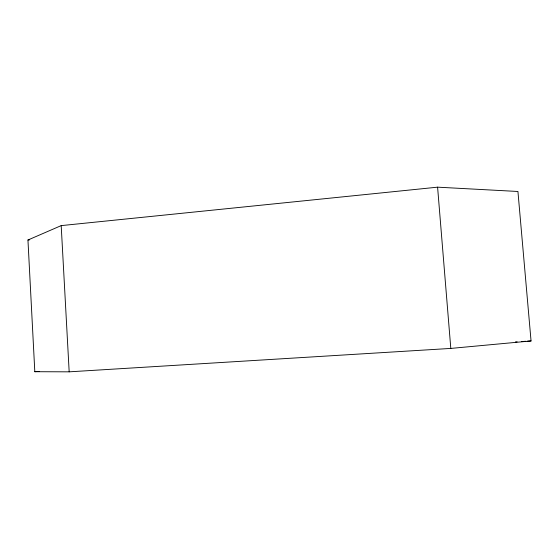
<?xml version="1.0" encoding="UTF-8"?>
<svg xmlns="http://www.w3.org/2000/svg" width="559" height="559" viewBox="0 0 559 559"><rect width="100%" height="100%" fill="white"/><g stroke="black" fill="none" stroke-linecap="round" stroke-linejoin="round"><path stroke-width="0.84" d="M27.95 240.014L61.197 225.612L437.592 187.167L517.934 191.478L531.05 340.955L450.806 348.418L69.176 371.833L34.812 371.707L27.95 240.014L29.69 239.839M34.812 371.707L39.165 371.435M515.377 341.926L517.117 341.815M521.47 341.549L525.823 341.276M527.57 341.172L531.05 340.955M437.592 187.167L450.806 348.418M61.197 225.612L69.176 371.833"/></g></svg>
